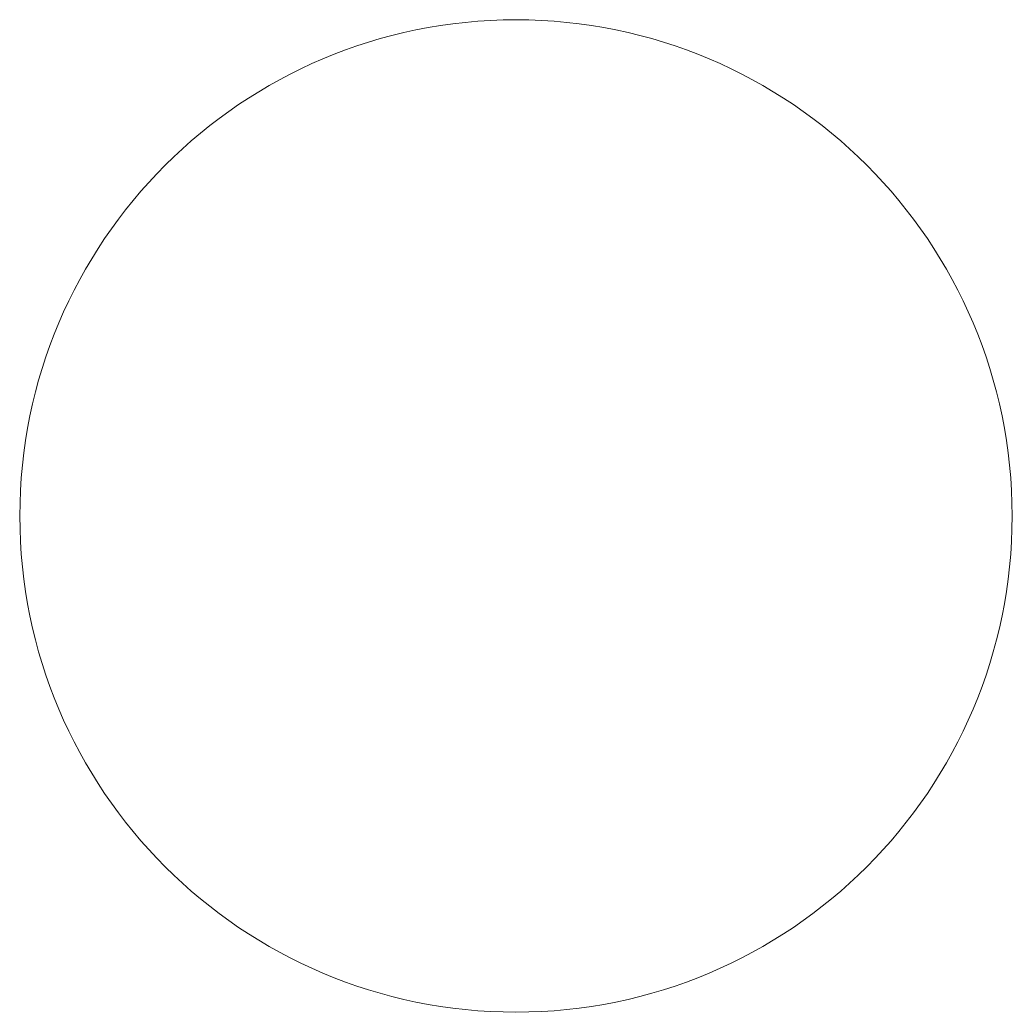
# Model space of a CAD drawing. Header units: millimetres. Extents: x -2033 to 967, y -1612 to 1388.
import ezdxf

# ---------------------------------------------------------------- set-up
doc = ezdxf.new("R2010")
doc.units = ezdxf.units.MM

# ---------------------------------------------------------------- blocks, each defined once
blk = doc.blocks.new('树', base_point=(-2033.4, -1612))
at = {"color": 94, "linetype": 'Continuous', "lineweight": 13, "true_color": 0x009900}
blk.add_circle((-533.4, -112), 1500, dxfattribs=at)

msp = doc.modelspace()

# ---------------------------------------------------------------- block references
at = {"lineweight": 13}
msp.add_blockref('树', (-2033.4, -1612), dxfattribs=at)

doc.saveas('drawing.dxf')
